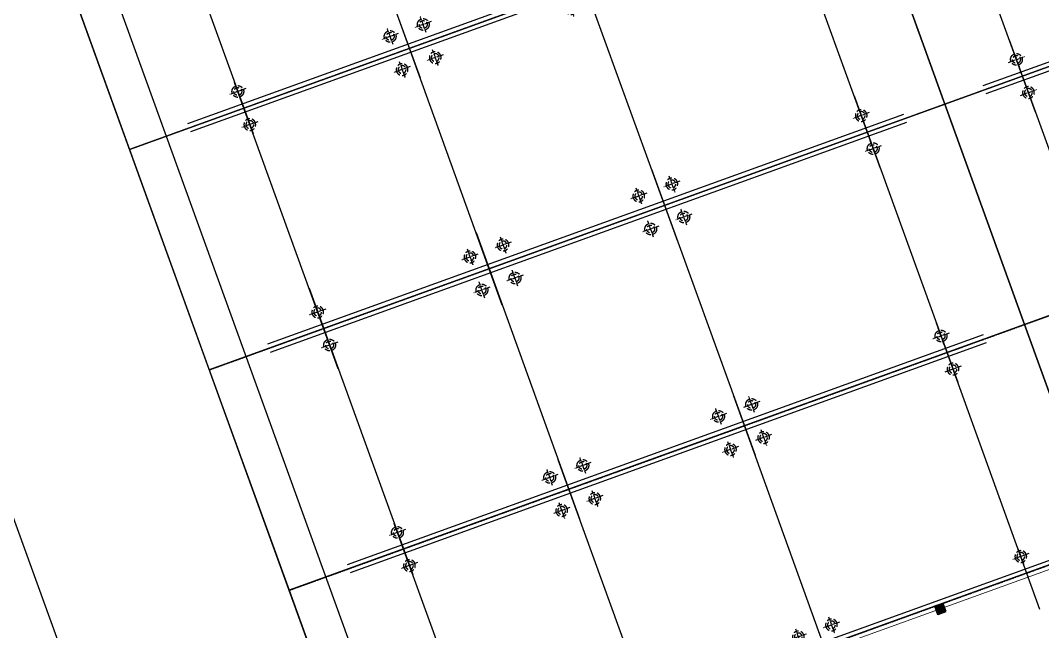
# Model space of a CAD drawing. Header units: millimetres. Extents: x 403824132 to 733479728, y 1974822364 to 2151530530.
# Drawn here: x 568517413 to 568543637, y 2063054759 to 2063070451 of the extents above; entities that cross this region are included whole.
import ezdxf

# ---------------------------------------------------------------- set-up
doc = ezdxf.new("R2010")
doc.units = ezdxf.units.MM
for name, pattern in [('CENTER', [3, 1.5, -0.5, 0.5, -0.5]), ('CENTER2', [1.125, 0.75, -0.125, 0.125, -0.125]), ('HIDDEN', [0.75, 0.5, -0.25]), ('Xref Grid (A1)$0$CENTER2', [1.125, 0.75, -0.125, 0.125, -0.125])]:
    doc.linetypes.add(name, pattern=pattern)
for name, color, linetype, lineweight in [('A-COT VACH', 2, 'Continuous', 35), ('A-NET THAY', 125, 'Continuous', 18), ('boDnv', 54, 'Continuous', 25)]:
    doc.layers.add(name, color=color, linetype=linetype, lineweight=lineweight)
for name, color, linetype in [('CDC.01.AXIS', 160, 'CENTER2'), ('ChiaLo', 128, 'CENTER'), ('datOlienke', 42, 'Continuous'), ('LogDg', 7, 'Continuous'), ('LoLK', 6, 'Continuous'), ('QUYEN', 7, 'Continuous'), ('ViaHeS', 32, 'Continuous'), ('Xref Grid (A1)$0$01.AXIS', 160, 'Xref Grid (A1)$0$CENTER2')]:
    doc.layers.add(name, color=color, linetype=linetype)
doc.styles.add('rms', font='romans.shx', dxfattribs={"width": 0.7, "bigfont": 'vns.shx'})
doc.linetypes.add('ADL', pattern='A,0.125,-0.15,["++",rms,S=0.5,R=0,X=0,Y=-0.2245],-1.35,1.125', length=2.75)

# ---------------------------------------------------------------- blocks, each defined once
blk = doc.blocks.new('cot 220')
at = {"layer": 'A-COT VACH'}
h = blk.add_hatch(color=256, dxfattribs=at)
h.dxf.hatch_style = 1
h.paths.add_polyline_path([(110.0000037951395, 109.9999999980937), (-109.9999962048605, 109.9999999980937), (-109.9999962048605, -110.0000000019063), (110.0000037951395, -110.0000000019063)])
blk.add_lwpolyline([(-109.9999962048605, -110.0000000019063), (110.0000037951395, -110.0000000019063), (110.0000037951395, 109.9999999980937), (-109.9999962048605, 109.9999999980937)], close=True, dxfattribs=at)
blk = doc.blocks.new('C I2')
at = {"layer": 'A-NET THAY'}
for points in [[(-7.82310962677002e-08, 3049.198830662936), (0, 2.671731635928154e-08), (8999.999999129213, 1636.61889273877), (8999.999999589287, 18331.58004481503), (-4.721805453300476e-07, 18331.5800443624), (-4.209578037261963e-07, 16331.5801617293)], [(109.9999999208376, 3049.198830662936), (109.9999999962747, 131.8070768321631), (8889.999999132007, 1728.419729941816), (8889.999999586493, 18221.5800448095), (109.9999995306134, 18221.58004436793), (109.9999995790422, 16331.5801617293)]]:
    blk.add_lwpolyline(points, dxfattribs=at)
blk.add_lwpolyline([(3768.202944586053, 685.2346812700271), (3659.97779474128, 665.5543118346832), (3640.297425306402, 773.7794616794563), (3748.522575151175, 793.4598311148002)], close=True, dxfattribs=at)
at = {"layer": 'QUYEN'}
for points in [[(3640.297425306402, 773.7794616796891, 62.49999999997621, 62.49999999997621, 0), (2586.530363130383, 1503.267709373205, 0, 0, 0.1927387260089142), (2410.466177071445, 550.1388999139308, 0, 0, 1.782881781543536)], [(196.7699302500114, 147.5858887410141, 62.49999999997621, 62.49999999997621, 0), (926.2581778727472, 1201.352950966393, 0, 0, -0.1927387260089142), (1426.601178484969, 371.2264505030471, 0, 0, -1.782881781543536)]]:
    blk.add_lwpolyline(points, format="xyseb", dxfattribs=at)
at = {"layer": 'A-COT VACH', "xscale": -1}
for p in [(110.0000033285469, 18221.58004628948), (4500.000003353693, 18221.58004459064), (8890.000003384426, 18221.58004628948), (8890.000003384426, 14121.58004628948), (8890.000003384426, 10021.58004628948), (8890.000003384426, 5921.580046289484)]:
    blk.add_blockref('cot 220', p, dxfattribs=at)
at = {"layer": 'A-COT VACH', "xscale": -1, "rotation": 10.30641947380582}
for p in [(8872.094483585097, 1725.163673820731), (88.54478413797915, 127.905519986467)]:
    blk.add_blockref('cot 220', p, dxfattribs=at)
blk = doc.blocks.new('CUM CONG A10.9.9.1.8')
at = {"layer": 'A-NET THAY', "xscale": 0.001, "yscale": 0.001, "zscale": 0.001}
blk.add_blockref('C I2', (10.99999999953434, -18.3315800440032), dxfattribs=at)
blk = doc.blocks.new('MB CONG KHU A')
at = {"layer": 'LoLK', "rotation": 19.88421774950428}
blk.add_blockref('CUM CONG A10.9.9.1.8', (-49.40195877023507, 1.342730162665248), dxfattribs=at)
blk = doc.blocks.new('A$C758D662A')
at = {"linetype": 'HIDDEN', "ltscale": 500}
for radius in [300, 200]:
    blk.add_circle((2.328306436538696e-10, 0), radius, dxfattribs=at)
at = {"layer": 'CDC.01.AXIS', "ltscale": 200}
for p, q in [((437.2546297444496, 0), (-437.2546297444496, 0)), ((2.328306436538696e-10, 437.2546297444496), (2.328306436538696e-10, -437.2546297444496))]:
    blk.add_line(p, q, dxfattribs=at)
blk = doc.blocks.new('pile Plan')
at = {"xscale": 0.5, "yscale": 0.5, "zscale": 0.5}
for p in [(339.9999999998836, 14779), (5440.000004012021, 14779), (339.9999999998836, 9629.999999999985), (5440.000004012021, 9629.999999999993), (339.9999999998836, 8729.999999999985), (5440.000004012021, 8729.999999999993), (339.9999999998836, 5039.999999999999), (5440.000004012021, 5039.999999999999), (339.9999999998836, 4139.999999999999), (5440.000004012021, 4139.999999999999), (339.9999999998836, -0.9999999999967955), (5440.000004012021, -0.9999999999967955)]:
    blk.add_blockref('A$C758D662A', p, dxfattribs=at)
blk = doc.blocks.new('MBT1 A1')
at = {"layer": 'Xref Grid (A1)$0$01.AXIS', "ltscale": 500}
for p, q in [((0.1100000000558801, -1.085914304327258), (0.1100000000558801, -18.38123720376135)), ((5.890000004068018, -1.085914304327258), (5.890000004068018, -18.38123720376135)), ((-0.9880202937979519, -2.109999999871521), (6.802616562084292, -2.109999999871521)), ((-0.9880202937979519, -7.620003999873418), (6.802616562084292, -7.620003999873418)), ((-0.9880202937979519, -12.38999999987151), (6.802616562084292, -12.38999999987151)), ((-1.09465468203531, -16.88999999987152), (6.695982173846932, -16.88999999987152))]:
    blk.add_line(p, q, dxfattribs=at)
at = {"xscale": 0.001, "yscale": 0.001, "zscale": 0.001}
blk.add_blockref('pile Plan', (0.1100000000558801, -16.88999999987152), dxfattribs=at)
blk = doc.blocks.new('cum t1 dh i')
at = {"layer": 'A-NET THAY', "xscale": 0.001, "yscale": 0.001, "zscale": 0.001}
blk.add_blockref('C I2', (11.00000000069849, -18.33158004644793), dxfattribs=at)
blk = doc.blocks.new('NEN I02')
at = {"layer": 'datOlienke'}
blk.add_lwpolyline([(4.10543775325641, 4.919324992923066), (-6.984919309616089e-10, 0), (-122.6637840473559, 4.656612873077393e-10), (-127.9836059629451, 4.989760910626501), (-129.907787705306, 35.01023909030482), (-125.2276096204296, 40.00000000046566), (-7.2738617437426, 40.00000000046566), (-1.37929949676618, 35.08067500730976)], close=True, dxfattribs=at)
at = {"layer": 'LoLK'}
for points in [[(-27.33189202379435, 40.00000000046566), (-33.33189202356152, 40.00000000046566), (-33.33189202449284, 20), (-27.33189202402718, 20)], [(-21.33189202379435, 40.00000000046566), (-27.33189202379435, 40.00000000046566), (-27.33189202379435, 20), (-21.33189202379435, 19.99999999976717)], [(-15.33189202402718, 40.00000000046566), (-21.33189202379435, 40.00000000023283), (-21.33189202332869, 20), (-15.33189202402718, 20)], [(-39.33189202286303, 20.00000000023283), (-39.33189202332869, 4.656612873077393e-10), (-33.33189202402718, 2.328306436538696e-10), (-33.33189202379435, 20.00000000023283)], [(-33.33189202402718, 20), (-33.33189202402718, 2.328306436538696e-10), (-27.33189202402718, 4.656612873077393e-10), (-27.33189202426001, 20)], [(-21.33189202309586, 20), (-27.33189202402718, 20), (-27.33189202449284, 4.656612873077393e-10), (-21.33189202379435, 4.656612873077393e-10)], [(-21.33189202332869, 20), (-21.33189202379435, 4.656612873077393e-10), (-15.33189202426001, 2.328306436538696e-10), (-15.33189202426001, 20)], [(-15.33189202426001, 20), (-15.33189202379435, 11), (2.999688020441681, 11), (1.363069128245115, 20)]]:
    blk.add_lwpolyline(points, close=True, dxfattribs=at)

msp = doc.modelspace()

# ---------------------------------------------------------------- linework, layer by layer
at = {"layer": 'boDnv', "color": 10, "linetype": 'ADL', "ltscale": 0.25, "elevation": 0.2756072640632745}
msp.add_lwpolyline([(568537529.8567454, 2063034599.075875), (568532369.8595116, 2063036473.338747), (568490804.0180552, 2063151396.222727), (568493382.8134313, 2063157389.293407), (568520289.3582267, 2063169117.45652), (568525796.2319331, 2063166747.86984), (568565777.9143255, 2063056204.931555), (568563396.2674775, 2063049648.065207)], close=True, dxfattribs=at)
at = {"layer": 'ChiaLo', "ltscale": 5, "elevation": 0.2756072640632745}
for points in [[(568550921.8895812, 2063041229.70423), (568506452.4153981, 2063164180.666923)], [(568520211.0935456, 2063067140.389253), (568557952.5184717, 2063080790.882788)], [(568522258.6675758, 2063061479.175514), (568560000.092502, 2063075129.669049)], [(568524306.2416061, 2063055817.961775), (568562047.6665323, 2063069468.45531)], [(568526353.8156364, 2063050156.748036), (568564095.2405626, 2063063807.241571)]]:
    msp.add_lwpolyline(points, dxfattribs=at)
at = {"layer": 'datOlienke', "elevation": 0.2756072640632745}
msp.add_lwpolyline([(568537628.6026206, 2063033495.715323), (568531586.01296, 2063035690.561742), (568489725.483182, 2063151428.21166), (568492618.0454851, 2063158150.470622), (568520286.7853106, 2063170210.863225), (568526591.9709976, 2063167497.765955), (568566845.1428186, 2063056204.20295), (568564215.1765419, 2063048963.693136)], close=True, dxfattribs=at)
at = {"layer": 'LogDg', "elevation": 0.2756072640632745}
msp.add_lwpolyline([(568518780.3047587, 2063172839.607274), (568488363.855914, 2063159586.63874, 0.3956287128494158), (568484021.861452, 2063149497.888917), (568525772.7016163, 2063034063.513167, 0.4679364043365623), (568537357.5173166, 2063029855.567124), (568566446.2994579, 2063046779.321122, 0.3624568435447342), (568569958.053728, 2063056447.464579), (568529534.8802675, 2063168211.054865, 0.4330458965175016)], format="xyb", close=True, dxfattribs=at)
at = {"layer": 'LoLK', "elevation": 0.2756072640632745}
for points in [[(568560000.092502, 2063075129.669049), (568557952.5184717, 2063080790.882788), (568539081.8060081, 2063073965.636021), (568541129.3800386, 2063068304.422282)], [(568537034.2319788, 2063079626.849758), (568518163.5195158, 2063072801.602991), (568520211.0935457, 2063067140.389253), (568539081.8060086, 2063073965.63602)], [(568562047.6665324, 2063069468.45531), (568560000.0925022, 2063075129.669049), (568541129.3800387, 2063068304.422281), (568543176.9540688, 2063062643.208542)], [(568539081.8060085, 2063073965.63602), (568520211.0935457, 2063067140.389253), (568522258.667576, 2063061479.175514), (568541129.3800386, 2063068304.422282)], [(568564095.2405626, 2063063807.241571), (568562047.6665323, 2063069468.45531), (568543176.954069, 2063062643.208542), (568545224.5280991, 2063056981.994804)], [(568543176.9540691, 2063062643.208542), (568541129.3800385, 2063068304.422282), (568522258.667576, 2063061479.175514), (568524306.2416065, 2063055817.961775)], [(568543176.9540691, 2063062643.208542), (568524306.2416064, 2063055817.961775), (568526353.8156365, 2063050156.748036), (568545224.5280992, 2063056981.994804)], [(568545224.5280991, 2063056981.994804), (568536732.7074909, 2063053910.633758), (568542988.585363, 2063036614.134958), (568550921.8895811, 2063041229.70423)]]:
    msp.add_lwpolyline(points, close=True, dxfattribs=at)
at = {"layer": 'ViaHeS', "elevation": 0.2756072640632745}
msp.add_lwpolyline([(568537628.6026206, 2063033495.715323), (568531586.01296, 2063035690.561742), (568489725.483182, 2063151428.21166), (568492618.0454851, 2063158150.470622), (568520286.7853106, 2063170210.863225), (568526591.9709976, 2063167497.765955), (568566845.1428186, 2063056204.20295), (568564215.1765419, 2063048963.693136)], close=True, dxfattribs=at)

# ---------------------------------------------------------------- block references
at = {"layer": 'LoLK', "yscale": 1003.354102868896, "zscale": 1003.354102868896}
for p, xscale, rotation in [((568541129.3837394, 2063068304.423805, 0.2756072640632745), 1003.354102868896, 109.8842788556047), ((568537034.2356709, 2063079626.851285, 0.2756072640632745), 1003.354102868896, 289.8842788556047), ((568541129.3837397, 2063068304.423804, 0.2756072640632745), -1003.354102868896, 109.8842788556047), ((568541129.3837332, 2063068304.423803, 0.2756072640632745), -1003.354102868896, 289.8842788556047), ((568541129.3837335, 2063068304.423801, 0.2756072640632745), 1003.354102868896, 289.8842788556047), ((568545224.5317934, 2063056981.996326, 0.2756072640632745), -1003.354102868896, 289.8842788556047)]:
    msp.add_blockref('MBT1 A1', p, dxfattribs=dict(at, xscale=xscale, rotation=rotation))

# ---------------------------------------------------------------- next in the draw order: block references
at = {"layer": 'LoLK', "xscale": 1003.354102868896, "yscale": 1003.354102868896, "zscale": 1003.354102868896, "rotation": 19.88421776432239}
msp.add_blockref('cum t1 dh i', (568526352.9900202, 2063050156.449611, 0.2756072640632745), dxfattribs=at)

# ---------------------------------------------------------------- next in the draw order: block references
at = {"layer": 'LoLK', "xscale": 1003.354102868895, "yscale": 1003.354102868895, "zscale": 1003.354102868895}
msp.add_blockref('MB CONG KHU A', (568575921.4775257, 2063048809.515541, 0.2756072640632745), dxfattribs=at)
at = {"layer": 'LoLK', "xscale": 1003.354102868896, "yscale": 1003.354102868896, "zscale": 1003.354102868896, "rotation": 289.8842788556047}
msp.add_blockref('NEN I02', (568531586.0128727, 2063035690.561897, 0.2756072640632745), dxfattribs=at)

doc.saveas('drawing.dxf')
